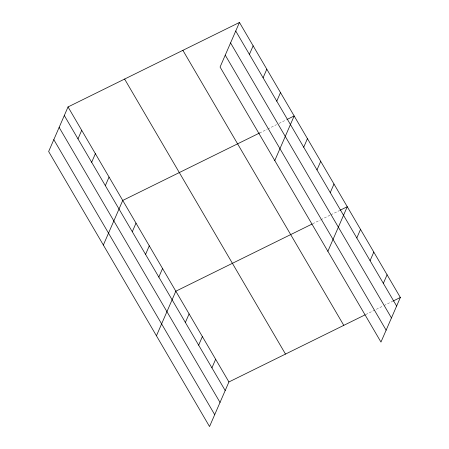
<?xml version="1.0" encoding="UTF-8"?>
<svg xmlns="http://www.w3.org/2000/svg" width="449" height="449" viewBox="0 0 449 449"><rect width="100%" height="100%" fill="white"/><g stroke="black" fill="none" stroke-linecap="round" stroke-linejoin="round"><path stroke-width="0.34" stroke-dasharray="2.25 1.68" d="M259.595 132.999L267.138 129.278M267.767 128.97L276.567 124.631M279.076 123.391L286.619 119.675M312.684 223.754L320.227 220.038M320.855 219.729L330.284 215.082M330.913 214.774L339.713 210.435M365.778 314.513L383.379 305.836M384.007 305.528L392.179 301.504"/><path stroke-width="0.67" d="M239.463 22.45L220.077 67.036L380.965 342.059L400.351 297.474L239.463 22.45L68.035 106.941L48.649 151.526L209.537 426.55L228.923 381.964L365.149 314.822M77.986 138.887L81.712 130.317M91.658 162.269L95.384 153.693M105.335 185.645L109.062 177.074M103.354 245.036L122.74 200.45L259.595 132.999M132.287 231.712L136.013 223.136M145.555 254.398L149.287 245.828M249.408 54.396L253.141 45.826M158.828 277.089L162.555 268.519M263.086 77.778L266.813 69.202M156.443 335.79L175.828 291.205L312.055 224.062M276.764 101.154L280.49 92.584M185.375 322.466L189.102 313.896M274.777 160.546L294.162 115.96L287.248 119.367M198.649 345.158L202.376 336.587M303.709 147.221L307.436 138.646M211.922 367.849L215.649 359.273M316.983 169.907L320.709 161.337M330.256 192.599L333.983 184.028M327.871 251.3L347.257 206.714L340.342 210.126M356.803 237.976L360.53 229.405M370.077 260.667L373.804 252.097M383.351 283.358L387.077 274.782M392.808 301.189L400.351 297.474M235.736 31.02L396.624 306.044M230.567 42.908L391.455 317.931M225.246 55.148L386.129 330.172M182.889 50.333L343.777 325.357M124.609 79.058L285.497 354.081M68.035 106.941L228.923 381.964M64.308 115.511L225.196 390.535M59.139 127.398L220.027 402.422M53.818 139.639L214.706 414.668"/></g></svg>
